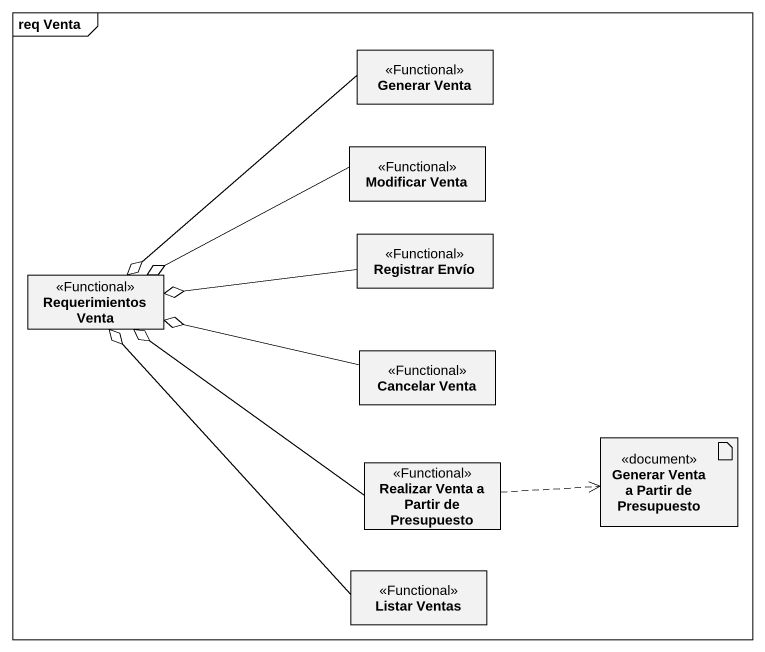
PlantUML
@startuml
mainframe req Venta
allowmixing
hide circle
hide empty members
class "Generar Venta" as Generar_Venta <<Functional>>
class "Modificar Venta" as Modificar_Venta <<Functional>>
class "Requerimientos Venta" as Requerimientos_Venta <<Functional>>
class "Registrar Envío" as Registrar_Envío <<Functional>>
class "Cancelar Venta" as Cancelar_Venta <<Functional>>
artifact "Generar Venta a Partir de Presupuesto" as Generar_Venta_a_Partir_de <<document>>
class "Realizar Venta a Partir de Presupuesto" as Realizar_Venta_a_Partir_de <<Functional>>
class "Listar Ventas" as Listar_Ventas <<Functional>>
Generar_Venta --o Requerimientos_Venta
Modificar_Venta -left-o Requerimientos_Venta
Registrar_Envío -left-o Requerimientos_Venta
Cancelar_Venta -left-o Requerimientos_Venta
Realizar_Venta_a_Partir_de -left-o Requerimientos_Venta
Realizar_Venta_a_Partir_de .right.> Generar_Venta_a_Partir_de
Listar_Ventas -up-o Requerimientos_Venta
@enduml
